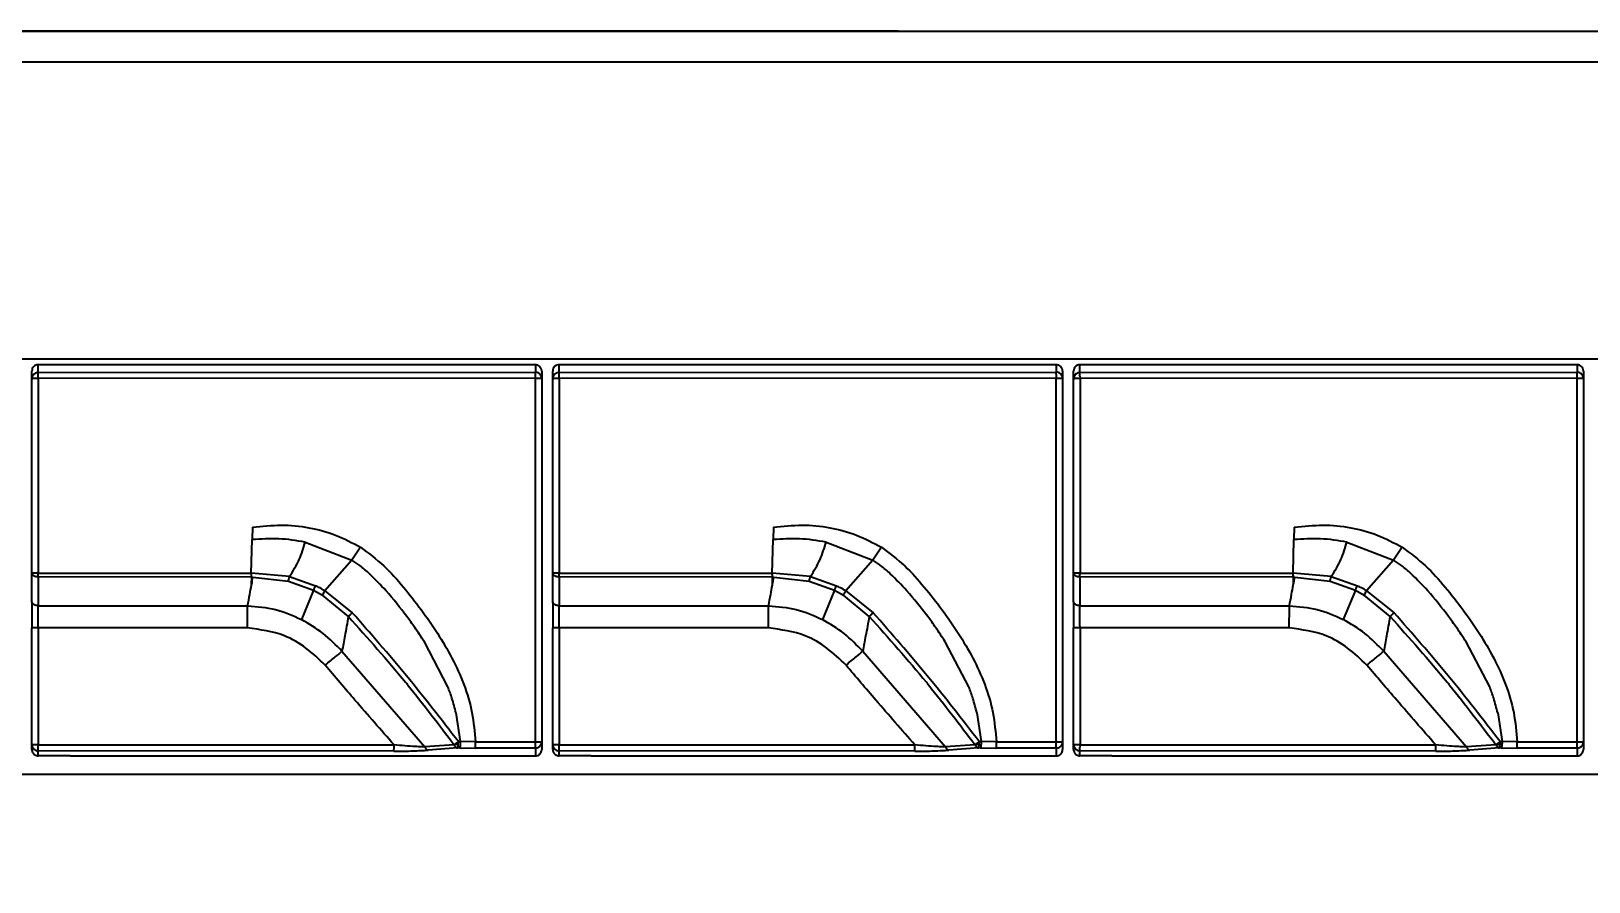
# Model space of a CAD drawing. Header units: millimetres. Extents: x 271 to 405, y 465 to 539.
# Drawn here: x 304.89 to 324.9, y 505.63 to 516.55 of the extents above; entities that cross this region are included whole.
import ezdxf

# ---------------------------------------------------------------- set-up
doc = ezdxf.new("R2010")
doc.units = ezdxf.units.MM
doc.header["$PDSIZE"] = -1
doc.dimstyles.new('ISO-25', dxfattribs={"dimtxt": 2.5, "dimasz": 2.5, "dimexe": 1.25, "dimexo": 0.625, "dimtad": 1, "dimtxsty": 'Standard', "dimcen": 2.5, "dimadec": 0, "dimazin": 0, "dimtfac": 1, "dimtmove": 0, "dimatfit": 3, "dimfxl": 1, "dimarcsym": 0})

# ---------------------------------------------------------------- blocks, each defined once
blk = doc.blocks.new('*D5')
at = {"color": 0, "lineweight": -2}
for p, q in [((316.026, 516.554), (274.623, 516.554)), ((276.623, 512.474), (276.623, 500.201)), ((276.623, 480.797), (276.623, 493.07)), ((316.026, 476.717), (274.623, 476.717))]:
    blk.add_line(p, q, dxfattribs=at)
at = {"color": 0}
for points in [[(277.303, 512.474), (275.943, 512.474), (276.623, 516.554)], [(275.943, 480.797), (277.303, 480.797), (276.623, 476.717)]]:
    blk.add_solid(points, dxfattribs=at)
at = {"layer": 'Defpoints', "color": 0}
for p in [(276.623, 516.554), (316.026, 516.554), (316.026, 476.717)]:
    blk.add_point(p, dxfattribs=at)
at = {"color": 0, "insert": (276.623, 496.635), "char_height": 3.5, "attachment_point": 5}
blk.add_mtext('39,84', dxfattribs=at)

msp = doc.modelspace()

# ---------------------------------------------------------------- linework, layer by layer
at = {"color": 7, "linetype": 'Continuous', "lineweight": 25}
for p, q in [((290.122, 516.554), (359.573, 516.554)), ((290.122, 516.554), (358.667, 516.554)), ((359.573, 516.154), (290.122, 516.154)), ((358.126, 512.342), (291.621, 512.341)), ((304.895, 512.091), (304.895, 512.189)), ((304.895, 509.594), (304.895, 512.091)), ((304.976, 512.17), (304.976, 512.269)), ((311.366, 512.269), (304.976, 512.269)), ((304.976, 512.17), (311.366, 512.175)), ((311.366, 512.097), (304.977, 512.092)), ((304.977, 512.092), (304.977, 509.595)), ((311.366, 512.269), (311.366, 512.175)), ((311.366, 507.428), (311.366, 512.097)), ((311.447, 512.189), (311.447, 512.096)), ((311.447, 512.096), (311.447, 507.427)), ((311.589, 512.091), (311.589, 512.189)), ((311.589, 509.594), (311.589, 512.091)), ((311.67, 512.17), (311.67, 512.269)), ((318.06, 512.269), (311.67, 512.269)), ((311.67, 512.17), (318.06, 512.175)), ((318.06, 512.097), (311.671, 512.092)), ((311.671, 512.092), (311.671, 509.595)), ((318.06, 512.269), (318.06, 512.175)), ((318.06, 507.428), (318.06, 512.097)), ((318.141, 512.189), (318.141, 512.096)), ((318.141, 512.096), (318.141, 507.427)), ((318.283, 512.091), (318.283, 512.189)), ((318.283, 509.594), (318.283, 512.091)), ((318.364, 512.17), (318.364, 512.269)), ((324.754, 512.269), (318.364, 512.269)), ((318.364, 512.17), (324.754, 512.175)), ((324.754, 512.097), (318.365, 512.092)), ((318.365, 512.092), (318.365, 509.595)), ((324.754, 512.269), (324.754, 512.175)), ((324.754, 507.428), (324.754, 512.097)), ((324.835, 512.189), (324.835, 512.096)), ((324.835, 512.096), (324.835, 507.427)), ((307.731, 510.183), (307.726, 510.024)), ((314.425, 510.183), (314.42, 510.024)), ((321.119, 510.183), (321.114, 510.024)), ((307.715, 509.593), (307.726, 510.024)), ((308.408, 509.993), (309.008, 509.76)), ((309.118, 509.927), (309.008, 509.76)), ((314.409, 509.593), (314.42, 510.024)), ((315.102, 509.993), (315.702, 509.76)), ((315.812, 509.927), (315.702, 509.76)), ((321.103, 509.593), (321.114, 510.024)), ((321.796, 509.993), (322.396, 509.76)), ((322.506, 509.927), (322.396, 509.76)), ((309.008, 509.76), (308.66, 509.367)), ((315.702, 509.76), (315.354, 509.367)), ((322.396, 509.76), (322.048, 509.367)), ((304.895, 509.226), (304.895, 509.594)), ((307.721, 509.542), (304.976, 509.545)), ((304.976, 509.545), (304.976, 509.176)), ((304.977, 509.595), (307.715, 509.593)), ((308.207, 509.551), (307.715, 509.593)), ((307.719, 509.452), (307.721, 509.542)), ((307.721, 509.542), (307.736, 509.542)), ((307.736, 509.542), (308.191, 509.49)), ((308.191, 509.49), (308.516, 509.374)), ((308.207, 509.551), (308.542, 509.43)), ((311.589, 509.226), (311.589, 509.594)), ((314.415, 509.542), (311.67, 509.545)), ((311.67, 509.545), (311.67, 509.176)), ((311.671, 509.595), (314.409, 509.593)), ((314.901, 509.551), (314.409, 509.593)), ((314.413, 509.452), (314.415, 509.542)), ((314.415, 509.542), (314.43, 509.542)), ((314.43, 509.542), (314.885, 509.49)), ((314.885, 509.49), (315.21, 509.374)), ((314.901, 509.551), (315.236, 509.43)), ((318.283, 509.226), (318.283, 509.594)), ((321.109, 509.542), (318.364, 509.545)), ((318.364, 509.545), (318.364, 509.176)), ((318.365, 509.595), (321.103, 509.593)), ((321.595, 509.551), (321.103, 509.593)), ((321.107, 509.452), (321.109, 509.542)), ((321.109, 509.542), (321.124, 509.542)), ((321.124, 509.542), (321.579, 509.49)), ((321.579, 509.49), (321.904, 509.374)), ((321.595, 509.551), (321.93, 509.43)), ((308.516, 509.374), (308.36, 508.999)), ((308.516, 509.374), (308.63, 509.313)), ((308.962, 509.038), (308.63, 509.313)), ((308.66, 509.367), (309.013, 509.085)), ((315.21, 509.374), (315.054, 508.999)), ((315.21, 509.374), (315.324, 509.313)), ((315.656, 509.038), (315.324, 509.313)), ((315.354, 509.367), (315.707, 509.085)), ((321.904, 509.374), (321.748, 508.999)), ((321.904, 509.374), (322.018, 509.313)), ((322.35, 509.038), (322.018, 509.313)), ((322.048, 509.367), (322.401, 509.085)), ((304.976, 509.176), (307.668, 509.173)), ((311.67, 509.176), (314.362, 509.173)), ((318.364, 509.176), (321.056, 509.173)), ((304.895, 507.391), (304.895, 508.893)), ((307.667, 508.893), (304.977, 508.896)), ((304.977, 508.893), (304.977, 507.391)), ((307.667, 508.89), (304.977, 508.893)), ((311.589, 507.391), (311.589, 508.893)), ((314.361, 508.893), (311.671, 508.896)), ((311.671, 508.893), (311.671, 507.391)), ((314.361, 508.89), (311.671, 508.893)), ((318.283, 507.391), (318.283, 508.893)), ((321.055, 508.893), (318.365, 508.896)), ((318.365, 508.893), (318.365, 507.391)), ((321.055, 508.89), (318.365, 508.893)), ((310.242, 508.133), (309.939, 508.712)), ((316.936, 508.133), (316.633, 508.712)), ((323.63, 508.133), (323.327, 508.712)), ((308.88, 508.59), (309.943, 507.363)), ((315.574, 508.59), (316.637, 507.363)), ((322.268, 508.59), (323.331, 507.363)), ((310.345, 507.798), (310.401, 507.43)), ((317.039, 507.798), (317.095, 507.43)), ((323.733, 507.798), (323.789, 507.43)), ((304.895, 507.328), (304.895, 507.391)), ((304.976, 507.248), (304.976, 507.311)), ((309.548, 507.308), (304.976, 507.311)), ((304.977, 507.391), (309.549, 507.388)), ((310.322, 507.391), (309.943, 507.363)), ((310.366, 507.349), (309.986, 507.321)), ((310.39, 507.349), (310.366, 507.349)), ((310.375, 507.4), (310.376, 507.43)), ((310.376, 507.43), (310.401, 507.43)), ((310.39, 507.349), (310.595, 507.348)), ((310.596, 507.428), (310.401, 507.43)), ((311.366, 507.347), (310.595, 507.348)), ((310.596, 507.428), (311.366, 507.428)), ((311.366, 507.347), (311.366, 507.248)), ((311.447, 507.427), (311.447, 507.328)), ((311.589, 507.328), (311.589, 507.391)), ((311.67, 507.248), (311.67, 507.311)), ((316.242, 507.308), (311.67, 507.311)), ((311.671, 507.391), (316.243, 507.388)), ((317.016, 507.391), (316.637, 507.363)), ((317.06, 507.349), (316.68, 507.321)), ((317.084, 507.349), (317.06, 507.349)), ((317.069, 507.4), (317.07, 507.43)), ((317.07, 507.43), (317.095, 507.43)), ((317.084, 507.349), (317.289, 507.348)), ((317.29, 507.428), (317.095, 507.43)), ((318.06, 507.347), (317.289, 507.348)), ((317.29, 507.428), (318.06, 507.428)), ((318.06, 507.347), (318.06, 507.248)), ((318.141, 507.427), (318.141, 507.328)), ((318.283, 507.328), (318.283, 507.391)), ((318.364, 507.248), (318.364, 507.311)), ((322.936, 507.308), (318.364, 507.311)), ((318.365, 507.391), (322.937, 507.388)), ((323.71, 507.391), (323.331, 507.363)), ((323.754, 507.349), (323.374, 507.321)), ((323.778, 507.349), (323.754, 507.349)), ((323.763, 507.4), (323.764, 507.43)), ((323.764, 507.43), (323.789, 507.43)), ((323.778, 507.349), (323.983, 507.348)), ((323.984, 507.428), (323.789, 507.43)), ((324.754, 507.347), (323.983, 507.348)), ((323.984, 507.428), (324.754, 507.428)), ((324.754, 507.347), (324.754, 507.248)), ((324.835, 507.427), (324.835, 507.328)), ((305.388, 507.248), (304.976, 507.248)), ((305.388, 507.248), (311.366, 507.248)), ((312.082, 507.248), (311.67, 507.248)), ((312.082, 507.248), (318.06, 507.248)), ((318.776, 507.248), (318.364, 507.248)), ((318.776, 507.248), (324.754, 507.248)), ((358.126, 507.01), (291.621, 507.01))]:
    msp.add_line(p, q, dxfattribs=at)
at = {"color": 7, "linetype": 'Continuous', "lineweight": 25, "flags": 128}
for points in [[(307.717, 509.439), (307.718, 509.447), (307.719, 509.452)], [(314.411, 509.439), (314.412, 509.447), (314.413, 509.452)], [(321.105, 509.439), (321.106, 509.447), (321.107, 509.452)], [(307.667, 508.89), (307.667, 508.89), (307.667, 508.891), (307.667, 508.891), (307.667, 508.891), (307.667, 508.892), (307.667, 508.892), (307.667, 508.893), (307.667, 508.893)], [(314.361, 508.89), (314.361, 508.89), (314.361, 508.891), (314.361, 508.891), (314.361, 508.891), (314.361, 508.892), (314.361, 508.892), (314.361, 508.893), (314.361, 508.893)], [(321.055, 508.89), (321.055, 508.89), (321.055, 508.891), (321.055, 508.891), (321.055, 508.891), (321.055, 508.892), (321.055, 508.892), (321.055, 508.893), (321.055, 508.893)]]:
    msp.add_lwpolyline(points, dxfattribs=at)
at = {"color": 7, "linetype": 'Continuous', "lineweight": 25}
for centre, radius, start, end in [((301.925, 512.107), 3.052, 359.7232, 1.199), ((308.315, 512.111), 3.052, 359.7232, 1.199), ((308.619, 512.107), 3.052, 359.7232, 1.199), ((315.009, 512.111), 3.052, 359.7232, 1.199), ((315.313, 512.107), 3.052, 359.7232, 1.199), ((321.703, 512.111), 3.052, 359.7232, 1.199), ((296.784, 509.6), 8.193, 359.6155, 359.9695), ((221.287, 525.184), 87.853, 349.68408, 349.74389), ((303.478, 509.6), 8.193, 359.6155, 359.9695), ((227.981, 525.184), 87.853, 349.68408, 349.74389), ((310.172, 509.6), 8.193, 359.6155, 359.9695), ((234.675, 525.184), 87.853, 349.68408, 349.74389), ((301.993, 507.376), 2.984, 358.7609, 0.2933), ((306.565, 507.372), 2.984, 358.7609, 0.2933), ((307.65, 507.413), 2.947, 358.7356, 0.3039), ((308.42, 507.412), 2.946, 358.7355, 0.3038), ((308.687, 507.376), 2.984, 358.7609, 0.2933), ((313.259, 507.372), 2.984, 358.7609, 0.2933), ((314.344, 507.413), 2.947, 358.7356, 0.3039), ((315.114, 507.412), 2.946, 358.7355, 0.3038), ((315.381, 507.376), 2.984, 358.7609, 0.2933), ((319.953, 507.372), 2.984, 358.7609, 0.2933), ((321.038, 507.413), 2.947, 358.7356, 0.3039), ((321.808, 507.412), 2.946, 358.7355, 0.3038)]:
    msp.add_arc(centre, radius, start, end, dxfattribs=at)
for points, knots in [([(304.976, 512.269), (304.965, 512.268), (304.949, 512.267), (304.93, 512.256), (304.914, 512.243), (304.898, 512.221), (304.896, 512.2), (304.895, 512.189)], [0, 0, 0, 0, 0.25342, 0.376755, 0.504454, 0.75394, 1, 1, 1, 1]), ([(304.976, 512.17), (304.968, 512.17), (304.951, 512.168), (304.93, 512.158), (304.914, 512.143), (304.904, 512.128), (304.896, 512.11), (304.895, 512.097), (304.895, 512.091)], [0, 0, 0, 0, 0.182036, 0.411431, 0.545976, 0.690302, 0.842527, 1, 1, 1, 1]), ([(304.977, 512.092), (304.966, 512.092), (304.951, 512.092), (304.931, 512.092), (304.918, 512.092), (304.908, 512.091), (304.898, 512.091), (304.896, 512.091), (304.895, 512.091)], [0, 0, 0, 0, 0.243619, 0.372782, 0.502319, 0.631447, 0.759537, 1, 1, 1, 1]), ([(311.447, 512.189), (311.446, 512.2), (311.444, 512.216), (311.434, 512.234), (311.42, 512.25), (311.398, 512.266), (311.376, 512.268), (311.366, 512.269)], [0, 0, 0, 0, 0.248992, 0.370652, 0.496975, 0.749541, 1, 1, 1, 1]), ([(311.447, 512.096), (311.446, 512.102), (311.445, 512.115), (311.438, 512.133), (311.428, 512.148), (311.412, 512.162), (311.391, 512.173), (311.373, 512.175), (311.366, 512.175)], [0, 0, 0, 0, 0.157473, 0.309698, 0.454024, 0.588569, 0.817964, 1, 1, 1, 1]), ([(311.366, 512.097), (311.374, 512.097), (311.391, 512.097), (311.412, 512.096), (311.428, 512.096), (311.438, 512.096), (311.445, 512.096), (311.446, 512.096), (311.447, 512.096)], [0, 0, 0, 0, 0.181966, 0.411368, 0.545075, 0.689675, 0.842559, 1, 1, 1, 1]), ([(311.67, 512.269), (311.659, 512.268), (311.643, 512.267), (311.624, 512.256), (311.608, 512.243), (311.592, 512.221), (311.59, 512.2), (311.589, 512.189)], [0, 0, 0, 0, 0.25342, 0.376755, 0.504454, 0.75394, 1, 1, 1, 1]), ([(311.67, 512.17), (311.662, 512.17), (311.645, 512.168), (311.624, 512.158), (311.608, 512.143), (311.598, 512.128), (311.59, 512.11), (311.589, 512.097), (311.589, 512.091)], [0, 0, 0, 0, 0.182036, 0.411431, 0.545976, 0.690302, 0.842527, 1, 1, 1, 1]), ([(311.671, 512.092), (311.66, 512.092), (311.645, 512.092), (311.625, 512.092), (311.612, 512.092), (311.602, 512.091), (311.592, 512.091), (311.59, 512.091), (311.589, 512.091)], [0, 0, 0, 0, 0.243619, 0.372782, 0.502319, 0.631447, 0.759537, 1, 1, 1, 1]), ([(318.141, 512.189), (318.14, 512.2), (318.138, 512.216), (318.128, 512.234), (318.114, 512.25), (318.092, 512.266), (318.07, 512.268), (318.06, 512.269)], [0, 0, 0, 0, 0.248992, 0.370652, 0.496975, 0.749541, 1, 1, 1, 1]), ([(318.141, 512.096), (318.14, 512.102), (318.139, 512.115), (318.132, 512.133), (318.122, 512.148), (318.106, 512.162), (318.085, 512.173), (318.067, 512.175), (318.06, 512.175)], [0, 0, 0, 0, 0.157473, 0.309698, 0.454024, 0.588569, 0.817964, 1, 1, 1, 1]), ([(318.06, 512.097), (318.068, 512.097), (318.085, 512.097), (318.106, 512.096), (318.122, 512.096), (318.132, 512.096), (318.139, 512.096), (318.14, 512.096), (318.141, 512.096)], [0, 0, 0, 0, 0.181966, 0.411368, 0.545075, 0.689675, 0.842559, 1, 1, 1, 1]), ([(318.364, 512.269), (318.353, 512.268), (318.337, 512.267), (318.318, 512.256), (318.302, 512.243), (318.286, 512.221), (318.284, 512.2), (318.283, 512.189)], [0, 0, 0, 0, 0.25342, 0.376755, 0.504454, 0.75394, 1, 1, 1, 1]), ([(318.364, 512.17), (318.356, 512.17), (318.339, 512.168), (318.318, 512.158), (318.302, 512.143), (318.292, 512.128), (318.284, 512.11), (318.283, 512.097), (318.283, 512.091)], [0, 0, 0, 0, 0.182036, 0.411431, 0.545976, 0.690302, 0.842527, 1, 1, 1, 1]), ([(318.365, 512.092), (318.354, 512.092), (318.339, 512.092), (318.319, 512.092), (318.306, 512.092), (318.296, 512.091), (318.286, 512.091), (318.284, 512.091), (318.283, 512.091)], [0, 0, 0, 0, 0.243619, 0.372782, 0.502319, 0.631447, 0.759537, 1, 1, 1, 1]), ([(324.835, 512.189), (324.834, 512.2), (324.832, 512.216), (324.822, 512.234), (324.808, 512.25), (324.786, 512.266), (324.764, 512.268), (324.754, 512.269)], [0, 0, 0, 0, 0.248992, 0.370652, 0.496975, 0.749541, 1, 1, 1, 1]), ([(324.835, 512.096), (324.834, 512.102), (324.833, 512.115), (324.826, 512.133), (324.816, 512.148), (324.8, 512.162), (324.779, 512.173), (324.761, 512.175), (324.754, 512.175)], [0, 0, 0, 0, 0.157473, 0.309698, 0.454024, 0.588569, 0.817964, 1, 1, 1, 1]), ([(324.754, 512.097), (324.762, 512.097), (324.779, 512.097), (324.8, 512.096), (324.816, 512.096), (324.826, 512.096), (324.833, 512.096), (324.834, 512.096), (324.835, 512.096)], [0, 0, 0, 0, 0.181966, 0.411368, 0.545075, 0.689675, 0.842559, 1, 1, 1, 1]), ([(307.731, 510.183), (307.853, 510.196), (308.095, 510.223), (308.456, 510.187), (308.803, 510.095), (309.013, 509.983), (309.118, 509.927)], [0, 0, 0, 0, 0.256766, 0.505731, 0.751665, 1, 1, 1, 1]), ([(314.425, 510.183), (314.547, 510.196), (314.789, 510.223), (315.15, 510.187), (315.497, 510.095), (315.707, 509.983), (315.812, 509.927)], [0, 0, 0, 0, 0.256766, 0.505731, 0.751665, 1, 1, 1, 1]), ([(321.119, 510.183), (321.241, 510.196), (321.483, 510.223), (321.844, 510.187), (322.191, 510.095), (322.401, 509.983), (322.506, 509.927)], [0, 0, 0, 0, 0.256766, 0.505731, 0.751665, 1, 1, 1, 1]), ([(308.408, 509.993), (308.295, 510.011), (308.068, 510.048), (307.84, 510.032), (307.726, 510.024)], [0, 0, 0, 0, 0.502047, 1, 1, 1, 1]), ([(308.207, 509.551), (308.251, 509.621), (308.338, 509.76), (308.385, 509.916), (308.408, 509.993)], [0, 0, 0, 0, 0.5118799, 1, 1, 1, 1]), ([(309.118, 509.927), (309.221, 509.85), (309.423, 509.699), (309.753, 509.325), (310.122, 508.832), (310.419, 508.285), (310.563, 507.804), (310.585, 507.554), (310.596, 507.428)], [0, 0, 0, 0, 0.128773, 0.252959, 0.499043, 0.747593, 0.873757, 1, 1, 1, 1]), ([(315.102, 509.993), (314.989, 510.011), (314.762, 510.048), (314.534, 510.032), (314.42, 510.024)], [0, 0, 0, 0, 0.502047, 1, 1, 1, 1]), ([(314.901, 509.551), (314.945, 509.621), (315.032, 509.76), (315.079, 509.916), (315.102, 509.993)], [0, 0, 0, 0, 0.51188, 1, 1, 1, 1]), ([(315.812, 509.927), (315.915, 509.85), (316.117, 509.699), (316.447, 509.325), (316.816, 508.832), (317.113, 508.285), (317.257, 507.804), (317.279, 507.554), (317.29, 507.428)], [0, 0, 0, 0, 0.128773, 0.252959, 0.499043, 0.747593, 0.873757, 1, 1, 1, 1]), ([(321.796, 509.993), (321.683, 510.011), (321.456, 510.048), (321.228, 510.032), (321.114, 510.024)], [0, 0, 0, 0, 0.502047, 1, 1, 1, 1]), ([(321.595, 509.551), (321.639, 509.621), (321.726, 509.76), (321.773, 509.916), (321.796, 509.993)], [0, 0, 0, 0, 0.5118799, 1, 1, 1, 1]), ([(322.506, 509.927), (322.609, 509.85), (322.811, 509.699), (323.141, 509.325), (323.51, 508.832), (323.807, 508.285), (323.951, 507.804), (323.973, 507.554), (323.984, 507.428)], [0, 0, 0, 0, 0.128773, 0.252959, 0.499043, 0.747593, 0.873757, 1, 1, 1, 1]), ([(309.232, 509.587), (309.192, 509.623), (309.122, 509.687), (309.042, 509.738), (309.008, 509.76)], [0, 0, 0, 0, 0.571638, 1, 1, 1, 1]), ([(315.926, 509.587), (315.886, 509.623), (315.816, 509.687), (315.736, 509.738), (315.702, 509.76)], [0, 0, 0, 0, 0.571638, 1, 1, 1, 1]), ([(322.62, 509.587), (322.58, 509.623), (322.51, 509.687), (322.43, 509.738), (322.396, 509.76)], [0, 0, 0, 0, 0.571638, 1, 1, 1, 1]), ([(304.977, 509.595), (304.966, 509.595), (304.951, 509.595), (304.931, 509.595), (304.918, 509.595), (304.908, 509.595), (304.898, 509.594), (304.896, 509.594), (304.895, 509.594)], [0, 0, 0, 0, 0.243618, 0.372782, 0.502319, 0.631447, 0.759537, 1, 1, 1, 1]), ([(304.976, 509.545), (304.966, 509.545), (304.95, 509.546), (304.931, 509.552), (304.918, 509.559), (304.908, 509.567), (304.898, 509.578), (304.896, 509.588), (304.895, 509.594)], [0, 0, 0, 0, 0.241127, 0.370687, 0.50272, 0.634695, 0.763396, 1, 1, 1, 1]), ([(308.191, 509.49), (308.192, 509.495), (308.194, 509.503), (308.198, 509.519), (308.202, 509.535), (308.205, 509.545), (308.207, 509.551)], [0, 0, 0, 0, 0.247251, 0.499954, 0.752682, 1, 1, 1, 1]), ([(309.714, 509.037), (309.627, 509.149), (309.479, 509.343), (309.305, 509.515), (309.232, 509.587)], [0, 0, 0, 0, 0.580697, 1, 1, 1, 1]), ([(311.671, 509.595), (311.66, 509.595), (311.645, 509.595), (311.625, 509.595), (311.612, 509.595), (311.602, 509.595), (311.592, 509.594), (311.59, 509.594), (311.589, 509.594)], [0, 0, 0, 0, 0.243618, 0.372782, 0.502319, 0.631447, 0.759537, 1, 1, 1, 1]), ([(311.67, 509.545), (311.66, 509.545), (311.644, 509.546), (311.625, 509.552), (311.612, 509.559), (311.602, 509.567), (311.592, 509.578), (311.59, 509.588), (311.589, 509.594)], [0, 0, 0, 0, 0.241127, 0.370687, 0.50272, 0.634695, 0.763396, 1, 1, 1, 1]), ([(314.885, 509.49), (314.886, 509.495), (314.888, 509.503), (314.892, 509.519), (314.896, 509.535), (314.899, 509.545), (314.901, 509.551)], [0, 0, 0, 0, 0.247251, 0.499954, 0.752682, 1, 1, 1, 1]), ([(316.408, 509.037), (316.321, 509.149), (316.173, 509.343), (315.999, 509.515), (315.926, 509.587)], [0, 0, 0, 0, 0.580697, 1, 1, 1, 1]), ([(318.365, 509.595), (318.354, 509.595), (318.339, 509.595), (318.319, 509.595), (318.306, 509.595), (318.296, 509.595), (318.286, 509.594), (318.284, 509.594), (318.283, 509.594)], [0, 0, 0, 0, 0.243618, 0.372782, 0.502319, 0.631447, 0.759537, 1, 1, 1, 1]), ([(318.364, 509.545), (318.354, 509.545), (318.338, 509.546), (318.319, 509.552), (318.306, 509.559), (318.296, 509.567), (318.286, 509.578), (318.284, 509.588), (318.283, 509.594)], [0, 0, 0, 0, 0.241127, 0.370687, 0.50272, 0.634695, 0.763396, 1, 1, 1, 1]), ([(321.579, 509.49), (321.58, 509.495), (321.582, 509.503), (321.586, 509.519), (321.59, 509.535), (321.593, 509.545), (321.595, 509.551)], [0, 0, 0, 0, 0.247251, 0.499954, 0.752682, 1, 1, 1, 1]), ([(323.102, 509.037), (323.015, 509.149), (322.867, 509.343), (322.693, 509.515), (322.62, 509.587)], [0, 0, 0, 0, 0.580697, 1, 1, 1, 1]), ([(307.668, 509.173), (307.677, 509.223), (307.694, 509.312), (307.71, 509.4), (307.717, 509.439)], [0, 0, 0, 0, 0.559876, 1, 1, 1, 1]), ([(308.516, 509.374), (308.518, 509.379), (308.521, 509.387), (308.527, 509.401), (308.534, 509.415), (308.539, 509.425), (308.542, 509.43)], [0, 0, 0, 0, 0.247199, 0.499741, 0.75242, 1, 1, 1, 1]), ([(308.66, 509.367), (308.638, 509.38), (308.6, 509.402), (308.559, 509.421), (308.542, 509.43)], [0, 0, 0, 0, 0.559705, 1, 1, 1, 1]), ([(308.63, 509.313), (308.635, 509.323), (308.643, 509.339), (308.655, 509.359), (308.66, 509.367)], [0, 0, 0, 0, 0.559502, 1, 1, 1, 1]), ([(314.362, 509.173), (314.371, 509.223), (314.388, 509.312), (314.404, 509.4), (314.411, 509.439)], [0, 0, 0, 0, 0.559876, 1, 1, 1, 1]), ([(315.21, 509.374), (315.212, 509.379), (315.215, 509.387), (315.221, 509.401), (315.228, 509.415), (315.233, 509.425), (315.236, 509.43)], [0, 0, 0, 0, 0.247199, 0.499741, 0.75242, 1, 1, 1, 1]), ([(315.354, 509.367), (315.332, 509.38), (315.294, 509.402), (315.253, 509.421), (315.236, 509.43)], [0, 0, 0, 0, 0.559705, 1, 1, 1, 1]), ([(315.324, 509.313), (315.329, 509.323), (315.337, 509.339), (315.349, 509.359), (315.354, 509.367)], [0, 0, 0, 0, 0.559502, 1, 1, 1, 1]), ([(321.056, 509.173), (321.065, 509.223), (321.082, 509.312), (321.098, 509.4), (321.105, 509.439)], [0, 0, 0, 0, 0.559876, 1, 1, 1, 1]), ([(321.904, 509.374), (321.906, 509.379), (321.909, 509.387), (321.915, 509.401), (321.922, 509.415), (321.927, 509.425), (321.93, 509.43)], [0, 0, 0, 0, 0.247199, 0.499741, 0.75242, 1, 1, 1, 1]), ([(322.048, 509.367), (322.026, 509.38), (321.988, 509.402), (321.947, 509.421), (321.93, 509.43)], [0, 0, 0, 0, 0.5597048, 1, 1, 1, 1]), ([(322.018, 509.313), (322.023, 509.323), (322.031, 509.339), (322.043, 509.359), (322.048, 509.367)], [0, 0, 0, 0, 0.559502, 1, 1, 1, 1]), ([(304.976, 509.176), (304.966, 509.177), (304.95, 509.178), (304.931, 509.184), (304.918, 509.191), (304.908, 509.199), (304.898, 509.21), (304.896, 509.22), (304.895, 509.226)], [0, 0, 0, 0, 0.241127, 0.370687, 0.50272, 0.634695, 0.763396, 1, 1, 1, 1]), ([(304.895, 509.226), (304.895, 509.169), (304.895, 509.067), (304.895, 508.946), (304.895, 508.893)], [0, 0, 0, 0, 0.558255, 1, 1, 1, 1]), ([(307.668, 509.173), (307.789, 509.165), (308.029, 509.147), (308.25, 509.048), (308.36, 508.999)], [0, 0, 0, 0, 0.500216, 1, 1, 1, 1]), ([(308.962, 509.038), (308.966, 509.041), (308.972, 509.048), (308.985, 509.06), (308.999, 509.073), (309.008, 509.081), (309.013, 509.085)], [0, 0, 0, 0, 0.246048, 0.499443, 0.753141, 1, 1, 1, 1]), ([(310.376, 507.43), (310.157, 507.714), (309.719, 508.28), (309.247, 508.818), (309.013, 509.085)], [0, 0, 0, 0, 0.502993, 1, 1, 1, 1]), ([(311.67, 509.176), (311.66, 509.177), (311.644, 509.178), (311.625, 509.184), (311.612, 509.191), (311.602, 509.199), (311.592, 509.21), (311.59, 509.22), (311.589, 509.226)], [0, 0, 0, 0, 0.241127, 0.370687, 0.50272, 0.634695, 0.763396, 1, 1, 1, 1]), ([(311.589, 509.226), (311.589, 509.169), (311.589, 509.067), (311.589, 508.946), (311.589, 508.893)], [0, 0, 0, 0, 0.558255, 1, 1, 1, 1]), ([(314.362, 509.173), (314.483, 509.165), (314.723, 509.147), (314.944, 509.048), (315.054, 508.999)], [0, 0, 0, 0, 0.5002163, 1, 1, 1, 1]), ([(315.656, 509.038), (315.66, 509.041), (315.666, 509.048), (315.679, 509.06), (315.693, 509.073), (315.702, 509.081), (315.707, 509.085)], [0, 0, 0, 0, 0.246048, 0.499443, 0.753141, 1, 1, 1, 1]), ([(317.07, 507.43), (316.851, 507.714), (316.413, 508.28), (315.941, 508.818), (315.707, 509.085)], [0, 0, 0, 0, 0.502993, 1, 1, 1, 1]), ([(318.364, 509.176), (318.354, 509.177), (318.338, 509.178), (318.319, 509.184), (318.306, 509.191), (318.296, 509.199), (318.286, 509.21), (318.284, 509.22), (318.283, 509.226)], [0, 0, 0, 0, 0.241127, 0.370687, 0.50272, 0.634695, 0.763396, 1, 1, 1, 1]), ([(318.283, 509.226), (318.283, 509.169), (318.283, 509.067), (318.283, 508.946), (318.283, 508.893)], [0, 0, 0, 0, 0.558255, 1, 1, 1, 1]), ([(321.056, 509.173), (321.177, 509.165), (321.417, 509.147), (321.638, 509.048), (321.748, 508.999)], [0, 0, 0, 0, 0.5002163, 1, 1, 1, 1]), ([(322.35, 509.038), (322.354, 509.041), (322.36, 509.048), (322.373, 509.06), (322.387, 509.073), (322.396, 509.081), (322.401, 509.085)], [0, 0, 0, 0, 0.246048, 0.499443, 0.753141, 1, 1, 1, 1]), ([(323.764, 507.43), (323.545, 507.714), (323.107, 508.28), (322.635, 508.818), (322.401, 509.085)], [0, 0, 0, 0, 0.502993, 1, 1, 1, 1]), ([(304.977, 508.893), (304.966, 508.893), (304.951, 508.893), (304.931, 508.893), (304.918, 508.893), (304.908, 508.893), (304.898, 508.893), (304.896, 508.893), (304.895, 508.893)], [0, 0, 0, 0, 0.243617, 0.372782, 0.502319, 0.631448, 0.759539, 1, 1, 1, 1]), ([(304.977, 508.893), (304.977, 508.894), (304.977, 508.895), (304.977, 508.896), (304.977, 508.896)], [0, 0, 0, 0, 0.5600363, 1, 1, 1, 1]), ([(308.664, 508.412), (308.584, 508.489), (308.429, 508.639), (308.097, 508.833), (307.829, 508.868), (307.667, 508.89)], [0, 0, 0, 0, 0.292303, 0.572758, 1, 1, 1, 1]), ([(308.88, 508.59), (308.802, 508.67), (308.648, 508.83), (308.456, 508.943), (308.36, 508.999)], [0, 0, 0, 0, 0.500419, 1, 1, 1, 1]), ([(308.962, 509.038), (308.947, 508.954), (308.92, 508.805), (308.892, 508.655), (308.88, 508.59)], [0, 0, 0, 0, 0.561163, 1, 1, 1, 1]), ([(308.962, 509.038), (309.211, 508.76), (309.471, 508.47), (309.819, 508.043), (310.028, 507.776), (310.224, 507.519), (310.322, 507.391)], [0, 0, 0, 0, 0.523748, 0.54548, 0.773248, 1, 1, 1, 1]), ([(309.939, 508.712), (309.898, 508.774), (309.826, 508.884), (309.748, 508.99), (309.714, 509.037)], [0, 0, 0, 0, 0.559821, 1, 1, 1, 1]), ([(311.671, 508.893), (311.66, 508.893), (311.645, 508.893), (311.625, 508.893), (311.612, 508.893), (311.602, 508.893), (311.592, 508.893), (311.59, 508.893), (311.589, 508.893)], [0, 0, 0, 0, 0.243617, 0.372782, 0.502319, 0.631448, 0.759539, 1, 1, 1, 1]), ([(311.671, 508.893), (311.671, 508.894), (311.671, 508.895), (311.671, 508.896), (311.671, 508.896)], [0, 0, 0, 0, 0.560036, 1, 1, 1, 1]), ([(315.358, 508.412), (315.278, 508.489), (315.123, 508.639), (314.791, 508.833), (314.523, 508.868), (314.361, 508.89)], [0, 0, 0, 0, 0.292303, 0.572758, 1, 1, 1, 1]), ([(315.574, 508.59), (315.496, 508.67), (315.342, 508.83), (315.15, 508.943), (315.054, 508.999)], [0, 0, 0, 0, 0.500419, 1, 1, 1, 1]), ([(315.656, 509.038), (315.641, 508.954), (315.614, 508.805), (315.586, 508.655), (315.574, 508.59)], [0, 0, 0, 0, 0.561163, 1, 1, 1, 1]), ([(315.656, 509.038), (315.905, 508.76), (316.165, 508.47), (316.513, 508.043), (316.722, 507.776), (316.918, 507.519), (317.016, 507.391)], [0, 0, 0, 0, 0.523748, 0.54548, 0.773248, 1, 1, 1, 1]), ([(316.633, 508.712), (316.592, 508.774), (316.52, 508.884), (316.442, 508.99), (316.408, 509.037)], [0, 0, 0, 0, 0.559821, 1, 1, 1, 1]), ([(318.365, 508.893), (318.354, 508.893), (318.339, 508.893), (318.319, 508.893), (318.306, 508.893), (318.296, 508.893), (318.286, 508.893), (318.284, 508.893), (318.283, 508.893)], [0, 0, 0, 0, 0.243617, 0.372782, 0.502319, 0.631448, 0.759539, 1, 1, 1, 1]), ([(318.365, 508.893), (318.365, 508.894), (318.365, 508.895), (318.365, 508.896), (318.365, 508.896)], [0, 0, 0, 0, 0.560036, 1, 1, 1, 1]), ([(322.052, 508.412), (321.972, 508.489), (321.817, 508.639), (321.485, 508.833), (321.217, 508.868), (321.055, 508.89)], [0, 0, 0, 0, 0.292303, 0.572758, 1, 1, 1, 1]), ([(322.268, 508.59), (322.19, 508.67), (322.036, 508.83), (321.844, 508.943), (321.748, 508.999)], [0, 0, 0, 0, 0.500419, 1, 1, 1, 1]), ([(322.35, 509.038), (322.335, 508.954), (322.308, 508.805), (322.28, 508.655), (322.268, 508.59)], [0, 0, 0, 0, 0.561163, 1, 1, 1, 1]), ([(322.35, 509.038), (322.599, 508.76), (322.859, 508.47), (323.207, 508.043), (323.416, 507.776), (323.612, 507.519), (323.71, 507.391)], [0, 0, 0, 0, 0.523748, 0.54548, 0.773248, 1, 1, 1, 1]), ([(323.327, 508.712), (323.286, 508.774), (323.214, 508.884), (323.136, 508.99), (323.102, 509.037)], [0, 0, 0, 0, 0.5598214, 1, 1, 1, 1]), ([(308.664, 508.412), (308.709, 508.45), (308.79, 508.516), (308.852, 508.567), (308.88, 508.59)], [0, 0, 0, 0, 0.559783, 1, 1, 1, 1]), ([(315.358, 508.412), (315.403, 508.45), (315.484, 508.516), (315.546, 508.567), (315.574, 508.59)], [0, 0, 0, 0, 0.559783, 1, 1, 1, 1]), ([(322.052, 508.412), (322.097, 508.45), (322.178, 508.516), (322.24, 508.567), (322.268, 508.59)], [0, 0, 0, 0, 0.559783, 1, 1, 1, 1]), ([(309.549, 507.388), (309.381, 507.579), (309.084, 507.919), (308.791, 508.262), (308.664, 508.412)], [0, 0, 0, 0, 0.563696, 1, 1, 1, 1]), ([(316.243, 507.388), (316.075, 507.579), (315.778, 507.919), (315.485, 508.262), (315.358, 508.412)], [0, 0, 0, 0, 0.563696, 1, 1, 1, 1]), ([(322.937, 507.388), (322.769, 507.579), (322.472, 507.919), (322.179, 508.262), (322.052, 508.412)], [0, 0, 0, 0, 0.563696, 1, 1, 1, 1]), ([(310.345, 507.798), (310.329, 507.862), (310.301, 507.976), (310.26, 508.085), (310.242, 508.133)], [0, 0, 0, 0, 0.559434, 1, 1, 1, 1]), ([(317.039, 507.798), (317.023, 507.862), (316.995, 507.976), (316.954, 508.085), (316.936, 508.133)], [0, 0, 0, 0, 0.559434, 1, 1, 1, 1]), ([(323.733, 507.798), (323.717, 507.862), (323.689, 507.976), (323.648, 508.085), (323.63, 508.133)], [0, 0, 0, 0, 0.5594337, 1, 1, 1, 1]), ([(304.977, 507.391), (304.969, 507.391), (304.951, 507.391), (304.93, 507.391), (304.914, 507.391), (304.904, 507.391), (304.896, 507.391), (304.895, 507.391), (304.895, 507.391)], [0, 0, 0, 0, 0.181749, 0.411267, 0.545132, 0.68987, 0.842771, 1, 1, 1, 1]), ([(304.895, 507.391), (304.895, 507.384), (304.896, 507.372), (304.904, 507.354), (304.914, 507.339), (304.93, 507.324), (304.951, 507.313), (304.968, 507.312), (304.976, 507.311)], [0, 0, 0, 0, 0.157473, 0.309698, 0.454024, 0.588569, 0.817964, 1, 1, 1, 1]), ([(304.895, 507.328), (304.895, 507.322), (304.896, 507.309), (304.901, 507.297), (304.904, 507.291)], [0, 0, 0, 0, 0.49972, 1, 1, 1, 1]), ([(304.904, 507.291), (304.908, 507.285), (304.916, 507.272), (304.933, 507.259), (304.954, 507.25), (304.969, 507.249), (304.976, 507.248)], [0, 0, 0, 0, 0.247628, 0.492595, 0.747916, 1, 1, 1, 1]), ([(309.548, 507.308), (309.633, 507.308), (309.792, 507.309), (309.925, 507.317), (309.986, 507.321)], [0, 0, 0, 0, 0.537944, 1, 1, 1, 1]), ([(309.943, 507.363), (309.929, 507.363), (309.892, 507.364), (309.766, 507.37), (309.643, 507.38), (309.549, 507.388)], [0, 0, 0, 0, 0.121958, 0.327457, 1, 1, 1, 1]), ([(309.943, 507.363), (309.946, 507.357), (309.951, 507.346), (309.962, 507.333), (309.973, 507.324), (309.982, 507.322), (309.986, 507.321)], [0, 0, 0, 0, 0.249815, 0.500001, 0.750184, 1, 1, 1, 1]), ([(310.322, 507.391), (310.326, 507.394), (310.333, 507.398), (310.346, 507.408), (310.361, 507.419), (310.371, 507.426), (310.376, 507.43)], [0, 0, 0, 0, 0.221754, 0.48712, 0.729136, 1, 1, 1, 1]), ([(310.375, 507.4), (310.369, 507.399), (310.358, 507.395), (310.339, 507.392), (310.328, 507.392), (310.322, 507.391)], [0, 0, 0, 0, 0.332412, 0.622939, 1, 1, 1, 1]), ([(310.322, 507.391), (310.324, 507.387), (310.328, 507.377), (310.338, 507.364), (310.35, 507.353), (310.36, 507.351), (310.366, 507.349)], [0, 0, 0, 0, 0.192714, 0.422126, 0.691653, 1, 1, 1, 1]), ([(310.366, 507.349), (310.367, 507.351), (310.369, 507.353), (310.371, 507.364), (310.374, 507.38), (310.375, 507.394), (310.375, 507.4)], [0, 0, 0, 0, 0.250201, 0.500438, 0.74999, 1, 1, 1, 1]), ([(310.401, 507.43), (310.401, 507.42), (310.4, 507.4), (310.397, 507.374), (310.394, 507.355), (310.391, 507.351), (310.39, 507.349)], [0, 0, 0, 0, 0.241189, 0.50025, 0.759175, 1, 1, 1, 1]), ([(311.366, 507.428), (311.377, 507.428), (311.392, 507.428), (311.411, 507.427), (311.424, 507.427), (311.434, 507.427), (311.444, 507.427), (311.446, 507.427), (311.447, 507.427)], [0, 0, 0, 0, 0.243748, 0.372829, 0.502302, 0.631376, 0.759401, 1, 1, 1, 1]), ([(311.366, 507.248), (311.377, 507.249), (311.393, 507.25), (311.411, 507.261), (311.427, 507.275), (311.444, 507.297), (311.446, 507.318), (311.447, 507.328)], [0, 0, 0, 0, 0.253434, 0.376773, 0.504477, 0.753954, 1, 1, 1, 1]), ([(311.414, 507.363), (311.419, 507.367), (311.428, 507.374), (311.438, 507.389), (311.445, 507.407), (311.446, 507.42), (311.447, 507.427)], [0, 0, 0, 0, 0.228538, 0.473835, 0.732461, 1, 1, 1, 1]), ([(311.671, 507.391), (311.663, 507.391), (311.645, 507.391), (311.624, 507.391), (311.608, 507.391), (311.598, 507.391), (311.59, 507.391), (311.589, 507.391), (311.589, 507.391)], [0, 0, 0, 0, 0.181749, 0.411267, 0.545132, 0.68987, 0.842771, 1, 1, 1, 1]), ([(311.589, 507.391), (311.589, 507.384), (311.59, 507.372), (311.598, 507.354), (311.608, 507.339), (311.624, 507.324), (311.645, 507.313), (311.662, 507.312), (311.67, 507.311)], [0, 0, 0, 0, 0.157473, 0.309698, 0.454024, 0.588569, 0.817964, 1, 1, 1, 1]), ([(311.589, 507.328), (311.589, 507.322), (311.59, 507.309), (311.595, 507.297), (311.598, 507.291)], [0, 0, 0, 0, 0.49972, 1, 1, 1, 1]), ([(311.598, 507.291), (311.602, 507.285), (311.61, 507.272), (311.627, 507.259), (311.648, 507.25), (311.663, 507.249), (311.67, 507.248)], [0, 0, 0, 0, 0.247628, 0.492595, 0.747916, 1, 1, 1, 1]), ([(316.242, 507.308), (316.327, 507.308), (316.486, 507.309), (316.619, 507.317), (316.68, 507.321)], [0, 0, 0, 0, 0.537944, 1, 1, 1, 1]), ([(316.637, 507.363), (316.623, 507.363), (316.586, 507.364), (316.46, 507.37), (316.337, 507.38), (316.243, 507.388)], [0, 0, 0, 0, 0.121958, 0.327457, 1, 1, 1, 1]), ([(316.637, 507.363), (316.64, 507.357), (316.645, 507.346), (316.656, 507.333), (316.667, 507.324), (316.676, 507.322), (316.68, 507.321)], [0, 0, 0, 0, 0.2498152, 0.5000015, 0.750184, 1, 1, 1, 1]), ([(317.016, 507.391), (317.02, 507.394), (317.027, 507.398), (317.04, 507.408), (317.055, 507.419), (317.065, 507.426), (317.07, 507.43)], [0, 0, 0, 0, 0.221754, 0.48712, 0.729136, 1, 1, 1, 1]), ([(317.069, 507.4), (317.063, 507.399), (317.052, 507.395), (317.033, 507.392), (317.022, 507.392), (317.016, 507.391)], [0, 0, 0, 0, 0.332412, 0.622939, 1, 1, 1, 1]), ([(317.016, 507.391), (317.018, 507.387), (317.022, 507.377), (317.032, 507.364), (317.044, 507.353), (317.054, 507.351), (317.06, 507.349)], [0, 0, 0, 0, 0.192714, 0.422126, 0.691653, 1, 1, 1, 1]), ([(317.06, 507.349), (317.061, 507.351), (317.063, 507.353), (317.065, 507.364), (317.068, 507.38), (317.069, 507.394), (317.069, 507.4)], [0, 0, 0, 0, 0.250201, 0.500438, 0.74999, 1, 1, 1, 1]), ([(317.095, 507.43), (317.095, 507.42), (317.094, 507.4), (317.091, 507.374), (317.088, 507.355), (317.085, 507.351), (317.084, 507.349)], [0, 0, 0, 0, 0.241189, 0.50025, 0.759175, 1, 1, 1, 1]), ([(318.06, 507.428), (318.071, 507.428), (318.086, 507.428), (318.105, 507.427), (318.118, 507.427), (318.128, 507.427), (318.138, 507.427), (318.14, 507.427), (318.141, 507.427)], [0, 0, 0, 0, 0.243748, 0.372829, 0.502302, 0.631376, 0.759401, 1, 1, 1, 1]), ([(318.06, 507.248), (318.071, 507.249), (318.087, 507.25), (318.105, 507.261), (318.121, 507.275), (318.138, 507.297), (318.14, 507.318), (318.141, 507.328)], [0, 0, 0, 0, 0.253434, 0.376773, 0.504477, 0.753954, 1, 1, 1, 1]), ([(318.108, 507.363), (318.113, 507.367), (318.122, 507.374), (318.132, 507.389), (318.139, 507.407), (318.14, 507.42), (318.141, 507.427)], [0, 0, 0, 0, 0.228538, 0.473835, 0.732461, 1, 1, 1, 1]), ([(318.365, 507.391), (318.357, 507.391), (318.339, 507.391), (318.318, 507.391), (318.302, 507.391), (318.292, 507.391), (318.284, 507.391), (318.283, 507.391), (318.283, 507.391)], [0, 0, 0, 0, 0.181749, 0.411267, 0.545132, 0.68987, 0.842771, 1, 1, 1, 1]), ([(318.283, 507.391), (318.283, 507.384), (318.284, 507.372), (318.292, 507.354), (318.302, 507.339), (318.318, 507.324), (318.339, 507.313), (318.356, 507.312), (318.364, 507.311)], [0, 0, 0, 0, 0.157473, 0.309698, 0.454024, 0.588569, 0.817964, 1, 1, 1, 1]), ([(318.283, 507.328), (318.283, 507.322), (318.284, 507.309), (318.289, 507.297), (318.292, 507.291)], [0, 0, 0, 0, 0.49972, 1, 1, 1, 1]), ([(318.292, 507.291), (318.296, 507.285), (318.304, 507.272), (318.321, 507.259), (318.342, 507.25), (318.357, 507.249), (318.364, 507.248)], [0, 0, 0, 0, 0.2476281, 0.4925954, 0.7479156, 1, 1, 1, 1]), ([(322.936, 507.308), (323.021, 507.308), (323.18, 507.309), (323.313, 507.317), (323.374, 507.321)], [0, 0, 0, 0, 0.537944, 1, 1, 1, 1]), ([(323.331, 507.363), (323.317, 507.363), (323.28, 507.364), (323.154, 507.37), (323.031, 507.38), (322.937, 507.388)], [0, 0, 0, 0, 0.121958, 0.327457, 1, 1, 1, 1]), ([(323.331, 507.363), (323.334, 507.357), (323.339, 507.346), (323.35, 507.333), (323.361, 507.324), (323.37, 507.322), (323.374, 507.321)], [0, 0, 0, 0, 0.249815, 0.500001, 0.750184, 1, 1, 1, 1]), ([(323.71, 507.391), (323.714, 507.394), (323.721, 507.398), (323.734, 507.408), (323.749, 507.419), (323.759, 507.426), (323.764, 507.43)], [0, 0, 0, 0, 0.221754, 0.48712, 0.729136, 1, 1, 1, 1]), ([(323.763, 507.4), (323.757, 507.399), (323.746, 507.395), (323.727, 507.392), (323.716, 507.392), (323.71, 507.391)], [0, 0, 0, 0, 0.332412, 0.622939, 1, 1, 1, 1]), ([(323.71, 507.391), (323.712, 507.387), (323.716, 507.377), (323.726, 507.364), (323.738, 507.353), (323.748, 507.351), (323.754, 507.349)], [0, 0, 0, 0, 0.192714, 0.422126, 0.691653, 1, 1, 1, 1]), ([(323.754, 507.349), (323.755, 507.351), (323.757, 507.353), (323.759, 507.364), (323.762, 507.38), (323.763, 507.394), (323.763, 507.4)], [0, 0, 0, 0, 0.250201, 0.500438, 0.74999, 1, 1, 1, 1]), ([(323.789, 507.43), (323.789, 507.42), (323.788, 507.4), (323.785, 507.374), (323.782, 507.355), (323.779, 507.351), (323.778, 507.349)], [0, 0, 0, 0, 0.2411886, 0.50025, 0.7591751, 1, 1, 1, 1]), ([(324.754, 507.428), (324.765, 507.428), (324.78, 507.428), (324.799, 507.427), (324.812, 507.427), (324.822, 507.427), (324.832, 507.427), (324.834, 507.427), (324.835, 507.427)], [0, 0, 0, 0, 0.243748, 0.372829, 0.502302, 0.631376, 0.759401, 1, 1, 1, 1]), ([(324.754, 507.248), (324.765, 507.249), (324.781, 507.25), (324.799, 507.261), (324.815, 507.275), (324.832, 507.297), (324.834, 507.318), (324.835, 507.328)], [0, 0, 0, 0, 0.253434, 0.376773, 0.504477, 0.753954, 1, 1, 1, 1]), ([(324.802, 507.363), (324.807, 507.367), (324.816, 507.374), (324.826, 507.389), (324.833, 507.407), (324.834, 507.42), (324.835, 507.427)], [0, 0, 0, 0, 0.228538, 0.473835, 0.732461, 1, 1, 1, 1])]:
    msp.add_open_spline(points, degree=3, knots=knots, dxfattribs=at)
for points in [[(307.721, 509.542), (307.72, 509.55), (307.718, 509.565), (307.716, 509.584), (307.715, 509.593)], [(314.415, 509.542), (314.414, 509.55), (314.412, 509.565), (314.41, 509.584), (314.409, 509.593)], [(321.109, 509.542), (321.108, 509.55), (321.106, 509.565), (321.104, 509.584), (321.103, 509.593)], [(304.977, 508.896), (304.977, 508.947), (304.976, 509.049), (304.976, 509.134), (304.976, 509.176)], [(307.667, 508.893), (307.667, 508.944), (307.667, 509.045), (307.668, 509.131), (307.668, 509.173)], [(311.671, 508.896), (311.671, 508.947), (311.67, 509.049), (311.67, 509.134), (311.67, 509.176)], [(314.361, 508.893), (314.361, 508.944), (314.361, 509.045), (314.362, 509.131), (314.362, 509.173)], [(318.365, 508.896), (318.365, 508.947), (318.364, 509.049), (318.364, 509.134), (318.364, 509.176)], [(321.055, 508.893), (321.055, 508.944), (321.055, 509.045), (321.056, 509.131), (321.056, 509.173)]]:
    msp.add_open_spline(points, degree=3, dxfattribs=at)
at = {"color": 8, "linetype": 'Continuous', "lineweight": 25}
for points, knots in [([(311.366, 507.347), (311.373, 507.348), (311.391, 507.349), (311.406, 507.358), (311.414, 507.363)], [0, 0, 0, 0, 0.442398, 1, 1, 1, 1]), ([(318.06, 507.347), (318.067, 507.348), (318.085, 507.349), (318.1, 507.358), (318.108, 507.363)], [0, 0, 0, 0, 0.442398, 1, 1, 1, 1]), ([(324.754, 507.347), (324.761, 507.348), (324.779, 507.349), (324.794, 507.358), (324.802, 507.363)], [0, 0, 0, 0, 0.4423981, 1, 1, 1, 1])]:
    msp.add_open_spline(points, degree=3, knots=knots, dxfattribs=at)

# ---------------------------------------------------------------- dimensions: what is measured, and where the dimension line sits
dim = msp.add_linear_dim(base=(276.623, 516.554), p1=(316.026, 476.717), p2=(316.026, 516.554), angle=90, dimstyle='ISO-25', override={"dimtxt": 3.5, "dimasz": 4.08, "dimexe": 2, "dimexo": 0, "dimgap": 1.524, "dimtih": 1, "dimtoh": 1, "dimzin": 0, "dimadec": 2, "dimtzin": 0})
dim.commit()
dim.dimension.update_dxf_attribs({"geometry": '*D5', "text_midpoint": (276.623, 496.635)})

doc.saveas('drawing.dxf')
